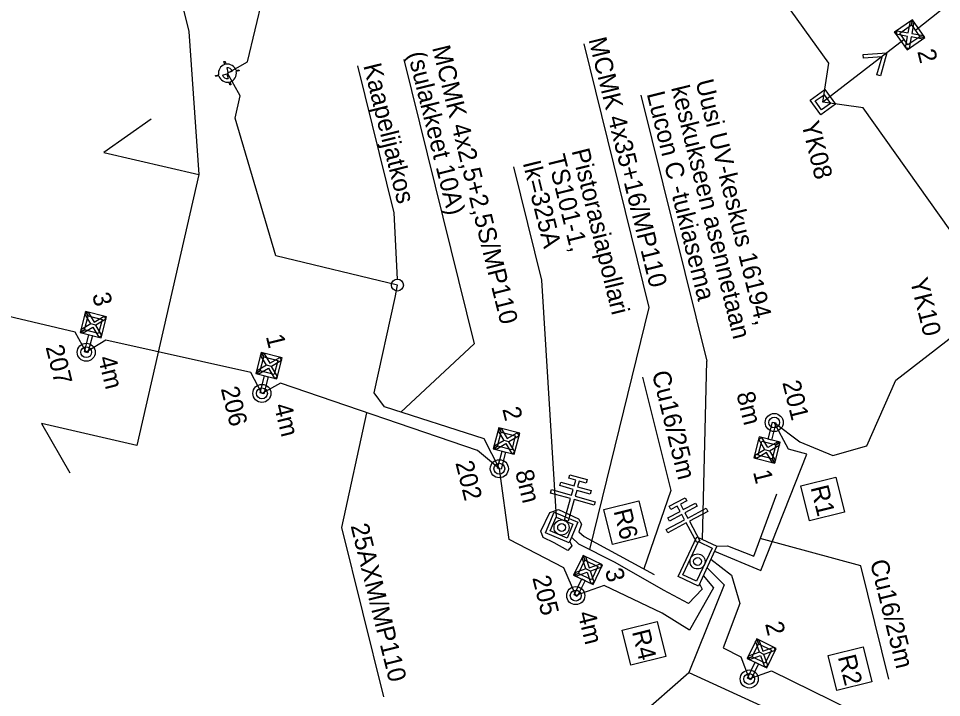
# Model space of a CAD drawing. Extents: x 25495970 to 25498664, y 6668915 to 6672197.
# Drawn here: x 25496041.8 to 25496118.5, y 6671912.1 to 6671968.6 of the extents above; entities that cross this region are included whole.
import ezdxf

# ---------------------------------------------------------------- set-up
doc = ezdxf.new("R2010")
doc.units = 0
for name, color, linetype in [('Arkki', 7, 'Continuous'), ('KAAPELI', 7, 'Continuous'), ('MAADOITUSJOHDIN', 7, 'Continuous'), ('MUU_SUUNNITELMAVIIVA', 7, 'Continuous'), ('MUU_UV-SUUNNITELMASYMBOLI', 7, 'Continuous'), ('POIKKILEIKKAUS', 7, 'Continuous'), ('PYLVAS', 7, 'Continuous'), ('RIPUSTUSVAIJERI', 7, 'Continuous'), ('TEKSTI_SUUNNITELMA-ALUE', 7, 'Continuous'), ('VALAISIN', 7, 'Continuous')]:
    doc.layers.add(name, color=color, linetype=linetype)

msp = doc.modelspace()

# ---------------------------------------------------------------- linework, layer by layer
at = {"layer": 'Arkki'}
for p, q in [((25496126.028, 6671975.315), (25496116.305, 6671967.591)), ((25496115.361, 6671966.842), (25496108.607, 6671961.617))]:
    msp.add_line(p, q, dxfattribs=at)
at = {"layer": 'KAAPELI'}
for p, q in [((25496111.973, 6671965.58), (25496113.937, 6671965.711)), ((25496111.993, 6671965.28), (25496111.973, 6671965.58)), ((25496113.53, 6671965.383), (25496111.993, 6671965.28)), ((25496113.101, 6671963.904), (25496113.53, 6671965.383)), ((25496113.937, 6671965.711), (25496113.389, 6671963.82)), ((25496113.389, 6671963.82), (25496113.101, 6671963.904)), ((25496087.497, 6671930.367), (25496087.578, 6671930.656)), ((25496087.578, 6671930.656), (25496089.022, 6671930.253)), ((25496086.74, 6671929.748), (25496086.821, 6671930.037)), ((25496086.821, 6671930.037), (25496087.94, 6671929.725)), ((25496088.075, 6671930.206), (25496087.497, 6671930.367)), ((25496087.94, 6671929.725), (25496088.075, 6671930.206)), ((25496088.364, 6671930.126), (25496088.229, 6671929.644)), ((25496088.942, 6671929.964), (25496088.364, 6671930.126)), ((25496089.022, 6671930.253), (25496088.942, 6671929.964)), ((25496085.983, 6671929.129), (25496086.064, 6671929.418)), ((25496087.645, 6671928.665), (25496085.983, 6671929.129)), ((25496086.064, 6671929.418), (25496087.725, 6671928.954)), ((25496087.86, 6671929.436), (25496086.74, 6671929.748)), ((25496087.725, 6671928.954), (25496087.86, 6671929.436)), ((25496088.149, 6671929.355), (25496088.014, 6671928.873)), ((25496089.269, 6671929.042), (25496088.149, 6671929.355)), ((25496088.229, 6671929.644), (25496089.349, 6671929.331)), ((25496089.349, 6671929.331), (25496089.269, 6671929.042)), ((25496087.148, 6671926.883), (25496087.645, 6671928.665)), ((25496087.934, 6671928.584), (25496087.436, 6671926.802)), ((25496089.595, 6671928.121), (25496087.934, 6671928.584)), ((25496088.014, 6671928.873), (25496089.676, 6671928.41)), ((25496089.676, 6671928.41), (25496089.595, 6671928.121)), ((25496095.833, 6671928.031), (25496097.155, 6671928.739)), ((25496097.297, 6671928.475), (25496096.768, 6671928.192)), ((25496097.155, 6671928.739), (25496097.297, 6671928.475)), ((25496095.715, 6671927.06), (25496096.739, 6671927.609)), ((25496095.974, 6671927.767), (25496095.833, 6671928.031)), ((25496096.503, 6671928.05), (25496095.974, 6671927.767)), ((25496096.739, 6671927.609), (25496096.503, 6671928.05)), ((25496096.768, 6671928.192), (25496097.004, 6671927.751)), ((25496097.004, 6671927.751), (25496098.029, 6671928.3)), ((25496098.17, 6671928.035), (25496097.145, 6671927.486)), ((25496097.381, 6671927.046), (25496098.902, 6671927.86)), ((25496099.044, 6671927.596), (25496097.523, 6671926.781)), ((25496098.029, 6671928.3), (25496098.17, 6671928.035)), ((25496098.902, 6671927.86), (25496099.044, 6671927.596)), ((25496087.436, 6671926.802), (25496087.148, 6671926.883)), ((25496095.596, 6671926.09), (25496097.117, 6671926.904)), ((25496095.856, 6671926.796), (25496095.715, 6671927.06)), ((25496096.881, 6671927.345), (25496095.856, 6671926.796)), ((25496097.117, 6671926.904), (25496096.881, 6671927.345)), ((25496097.145, 6671927.486), (25496097.381, 6671927.046)), ((25496095.738, 6671925.825), (25496095.596, 6671926.09)), ((25496097.259, 6671926.64), (25496095.738, 6671925.825)), ((25496098.132, 6671925.009), (25496097.259, 6671926.64)), ((25496097.523, 6671926.781), (25496098.397, 6671925.15)), ((25496098.397, 6671925.15), (25496098.132, 6671925.009))]:
    msp.add_line(p, q, dxfattribs=at)
for points in [[(25496109.687, 6671930.44), (25496110.408, 6671927.528), (25496107.496, 6671926.807), (25496106.775, 6671929.719)], [(25496093.319, 6671928.491), (25496094.04, 6671925.579), (25496091.128, 6671924.858), (25496090.407, 6671927.77)], [(25496094.843, 6671918.452), (25496095.564, 6671915.54), (25496092.652, 6671914.819), (25496091.931, 6671917.731)], [(25496111.959, 6671916.356), (25496112.68, 6671913.444), (25496109.768, 6671912.723), (25496109.047, 6671915.635)]]:
    msp.add_lwpolyline(points, close=True, dxfattribs=at)
msp.add_circle((25496073.247, 6671946.423), 0.5, dxfattribs=at)
at = {"layer": 'MAADOITUSJOHDIN'}
msp.add_lwpolyline([(25496052.791, 6671960.203), (25496048.842, 6671957.426), (25496056.758, 6671955.605), (25496051.581, 6671933.089), (25496043.677, 6671934.907), (25496046.031, 6671930.804)], dxfattribs=at)
at = {"layer": 'MUU_SUUNNITELMAVIIVA'}
for points in [[(25496099.803, 6671924.707), (25496100.692, 6671924.752), (25496102.869, 6671923.885), (25496104.782, 6671929.066)], [(25496087.565, 6671925.165), (25496087.749, 6671924.755), (25496087.426, 6671924.344), (25496086.29, 6671924.985), (25496085.376, 6671925.432), (25496085.177, 6671925.969), (25496085.923, 6671927.521), (25496086.635, 6671927.762), (25496088.305, 6671926.999), (25496088.539, 6671926.554), (25496088.34, 6671925.914), (25496088.772, 6671925.511), (25496094.597, 6671922.356)]]:
    msp.add_lwpolyline(points, dxfattribs=at)
at = {"layer": 'MUU_UV-SUUNNITELMASYMBOLI'}
for p, q in [((25496058.834, 6671964.993), (25496058.931, 6671965.017)), ((25496058.894, 6671964.749), (25496058.834, 6671964.993)), ((25496058.931, 6671965.017), (25496058.991, 6671964.773)), ((25496059.064, 6671964.481), (25496059.159, 6671964.095)), ((25496058.14, 6671963.843), (25496058.384, 6671963.903)), ((25496058.164, 6671963.746), (25496058.14, 6671963.843)), ((25496058.408, 6671963.806), (25496058.164, 6671963.746)), ((25496058.701, 6671963.879), (25496059.086, 6671963.974)), ((25496059.086, 6671963.974), (25496059.182, 6671963.588)), ((25496059.159, 6671964.095), (25496059.545, 6671964.191)), ((25496059.837, 6671964.263), (25496060.081, 6671964.323)), ((25496060.105, 6671964.226), (25496059.861, 6671964.166)), ((25496060.081, 6671964.323), (25496060.105, 6671964.226)), ((25496059.314, 6671963.052), (25496059.254, 6671963.296)), ((25496059.412, 6671963.076), (25496059.314, 6671963.052)), ((25496059.351, 6671963.32), (25496059.412, 6671963.076)), ((25496107.561, 6671961.79), (25496108.78, 6671962.664)), ((25496107.979, 6671961.721), (25496108.711, 6671962.245)), ((25496108.711, 6671962.245), (25496109.235, 6671961.514)), ((25496108.78, 6671962.664), (25496109.654, 6671961.445)), ((25496108.435, 6671960.571), (25496107.561, 6671961.79)), ((25496108.504, 6671960.989), (25496107.979, 6671961.721)), ((25496109.654, 6671961.445), (25496108.435, 6671960.571)), ((25496109.235, 6671961.514), (25496108.504, 6671960.989))]:
    msp.add_line(p, q, dxfattribs=at)
for centre, radius in [((25496047.385, 6671940.837), 0.75), ((25496047.385, 6671940.837), 0.45), ((25496061.99, 6671937.417), 0.75), ((25496061.99, 6671937.417), 0.45), ((25496104.571, 6671934.994), 0.75), ((25496104.571, 6671934.994), 0.45), ((25496081.722, 6671931.153), 0.75), ((25496081.722, 6671931.153), 0.45), ((25496088.068, 6671920.601), 0.75), ((25496088.068, 6671920.601), 0.45), ((25496102.491, 6671913.672), 0.75), ((25496102.491, 6671913.672), 0.45)]:
    msp.add_circle(centre, radius, dxfattribs=at)
for radius, start, end in [(0.75, 107.73039, 190.08529), (0.75, 17.73039, 100.08529), (0.45, 20.28721, 97.52847), (0.75, 197.73039, 280.08529), (0.45, 200.28721, 277.52847), (0.75, 287.73039, 10.08529)]:
    msp.add_arc((25496059.123, 6671964.035), radius, start, end, dxfattribs=at)
at = {"layer": 'POIKKILEIKKAUS'}
for points in [[(25496108.607, 6671961.617), (25496109.094, 6671964.864), (25496096.238, 6671982.788), (25496093.931, 6671983.119)], [(25496059.126, 6671964.023), (25496060.785, 6671964.965), (25496063.341, 6671975.653), (25496062.121, 6671977.327)], [(25496073.247, 6671946.423), (25496063.144, 6671948.837), (25496059.775, 6671960.3), (25496060.178, 6671962.146), (25496059.126, 6671964.023)], [(25496119.571, 6671944.326), (25496120.278, 6671946.343), (25496120.251, 6671949.179), (25496119.193, 6671950.978), (25496111.965, 6671961.157), (25496108.607, 6671961.617)], [(25496081.722, 6671931.153), (25496080.469, 6671933.646), (25496072.181, 6671936.305), (25496071.321, 6671937.47), (25496073.057, 6671945.397), (25496073.247, 6671946.423)], [(25496047.385, 6671940.837), (25496046.471, 6671942.492), (25496034.372, 6671945.35), (25496032.78, 6671944.257)], [(25496104.571, 6671934.994), (25496106.693, 6671933.379), (25496109.453, 6671932.246), (25496112.257, 6671933.062), (25496114.687, 6671938.523), (25496119.438, 6671942.201), (25496119.571, 6671944.326)], [(25496061.99, 6671937.417), (25496061.055, 6671939.15), (25496049.014, 6671941.827), (25496047.385, 6671940.837)], [(25496081.722, 6671931.153), (25496079.903, 6671932.653), (25496063.537, 6671938.256), (25496061.99, 6671937.417)], [(25496099.607, 6671924.302), (25496103.45, 6671922.69), (25496107.283, 6671932.362), (25496105.752, 6671932.767), (25496105.752, 6671932.767), (25496104.571, 6671934.994)], [(25496088.068, 6671920.601), (25496087.093, 6671922.907), (25496082.539, 6671925.27), (25496082.539, 6671925.27), (25496081.722, 6671931.153)], [(25496098.347, 6671921.579), (25496098.567, 6671921.139), (25496097.441, 6671919.952), (25496095.37, 6671921.053), (25496091.347, 6671923.345), (25496088.337, 6671924.891), (25496087.714, 6671925.472)], [(25496099.291, 6671923.622), (25496101.008, 6671922.291), (25496101.714, 6671919.958), (25496100.331, 6671916.256), (25496101.806, 6671915.517), (25496102.491, 6671913.672)], [(25496098.657, 6671922.262), (25496099.521, 6671921.264), (25496097.517, 6671917.721), (25496095.269, 6671919.137), (25496090.432, 6671921.455), (25496088.068, 6671920.601)], [(25496098.974, 6671922.942), (25496100.422, 6671921.512), (25496097.47, 6671914.218), (25496117.409, 6671905.073), (25496131.637, 6671897.605)], [(25496102.491, 6671913.672), (25496104.337, 6671914.357), (25496115.94, 6671908.653), (25496117.301, 6671906.501)]]:
    msp.add_lwpolyline(points, dxfattribs=at)
at = {"layer": 'PYLVAS'}
for p, q in [((25496085.557, 6671925.828), (25496086.279, 6671927.531)), ((25496085.95, 6671925.987), (25496086.438, 6671927.138)), ((25496086.279, 6671927.531), (25496088.235, 6671926.701)), ((25496086.438, 6671927.138), (25496087.842, 6671926.542)), ((25496087.842, 6671926.542), (25496087.354, 6671925.391)), ((25496088.235, 6671926.701), (25496087.513, 6671924.998)), ((25496087.513, 6671924.998), (25496085.557, 6671925.828)), ((25496087.354, 6671925.391), (25496085.95, 6671925.987)), ((25496096.585, 6671922.179), (25496098.126, 6671925.488)), ((25496098.126, 6671925.488), (25496099.803, 6671924.707)), ((25496096.984, 6671922.324), (25496098.271, 6671925.089)), ((25496099.405, 6671924.561), (25496098.117, 6671921.796)), ((25496099.803, 6671924.707), (25496098.262, 6671921.398)), ((25496098.271, 6671925.089), (25496099.405, 6671924.561)), ((25496098.117, 6671921.796), (25496096.984, 6671922.324)), ((25496098.262, 6671921.398), (25496096.585, 6671922.179))]:
    msp.add_line(p, q, dxfattribs=at)
for centre, radius in [((25496086.896, 6671926.265), 0.625), ((25496086.896, 6671926.265), 0.325), ((25496098.194, 6671923.443), 0.625), ((25496098.194, 6671923.443), 0.325)]:
    msp.add_circle(centre, radius, dxfattribs=at)
at = {"layer": 'TEKSTI_SUUNNITELMA-ALUE'}
for p, q in [((25496115.711, 6671967.391), (25496115.883, 6671968.35)), ((25496115.883, 6671968.35), (25496116.178, 6671968.298)), ((25496116.178, 6671968.298), (25496116.007, 6671967.338)), ((25496114.699, 6671967.267), (25496114.752, 6671967.562)), ((25496114.752, 6671967.562), (25496115.711, 6671967.391)), ((25496115.659, 6671967.095), (25496114.699, 6671967.267)), ((25496115.487, 6671966.135), (25496115.659, 6671967.095)), ((25496115.954, 6671967.042), (25496115.782, 6671966.083)), ((25496116.914, 6671966.871), (25496115.954, 6671967.042)), ((25496116.007, 6671967.338), (25496116.966, 6671967.166)), ((25496116.966, 6671967.166), (25496116.914, 6671966.871)), ((25496115.782, 6671966.083), (25496115.487, 6671966.135))]:
    msp.add_line(p, q, dxfattribs=at)
for points in [[(25496116.057, 6671968.472), (25496114.578, 6671967.441), (25496115.608, 6671965.961), (25496117.088, 6671966.992), (25496116.67, 6671967.067), (25496115.683, 6671966.379), (25496114.995, 6671967.366), (25496115.982, 6671968.054)], [(25496116.057, 6671968.472), (25496115.982, 6671968.054), (25496116.67, 6671967.067), (25496117.088, 6671966.992)], [(25496114.699, 6671967.267), (25496114.578, 6671967.441), (25496114.752, 6671967.562)], [(25496046.88, 6671942.485), (25496048.626, 6671942.032), (25496049.078, 6671943.778), (25496047.333, 6671944.23), (25496047.548, 6671943.864), (25496048.713, 6671943.563), (25496048.411, 6671942.398), (25496047.246, 6671942.7)], [(25496047.246, 6671942.7), (25496047.548, 6671943.864), (25496047.333, 6671944.23), (25496046.88, 6671942.485)], [(25496047.28, 6671944.025), (25496047.538, 6671944.177), (25496048.033, 6671943.336), (25496048.873, 6671943.831), (25496049.025, 6671943.572), (25496048.185, 6671943.078), (25496047.774, 6671943.184)], [(25496046.934, 6671942.69), (25496047.086, 6671942.431), (25496047.926, 6671942.926), (25496048.421, 6671942.085), (25496048.679, 6671942.238), (25496048.185, 6671943.078), (25496047.774, 6671943.184)], [(25496047.24, 6671940.875), (25496047.608, 6671942.296), (25496047.898, 6671942.221), (25496047.53, 6671940.799)], [(25496061.485, 6671939.065), (25496063.231, 6671938.612), (25496063.683, 6671940.358), (25496061.938, 6671940.81), (25496062.153, 6671940.445), (25496063.318, 6671940.143), (25496063.016, 6671938.978), (25496061.851, 6671939.28)], [(25496061.851, 6671939.28), (25496062.153, 6671940.445), (25496061.938, 6671940.81), (25496061.485, 6671939.065)], [(25496061.884, 6671940.605), (25496062.143, 6671940.757), (25496062.637, 6671939.917), (25496063.478, 6671940.411), (25496063.63, 6671940.153), (25496062.79, 6671939.658), (25496062.379, 6671939.765)], [(25496061.539, 6671939.27), (25496061.691, 6671939.012), (25496062.531, 6671939.506), (25496063.025, 6671938.666), (25496063.284, 6671938.818), (25496062.79, 6671939.658), (25496062.379, 6671939.765)], [(25496061.845, 6671937.455), (25496062.213, 6671938.876), (25496062.503, 6671938.801), (25496062.135, 6671937.379)], [(25496081.218, 6671932.801), (25496082.963, 6671932.349), (25496083.416, 6671934.094), (25496081.67, 6671934.546), (25496081.885, 6671934.181), (25496083.05, 6671933.879), (25496082.748, 6671932.714), (25496081.583, 6671933.016)], [(25496081.583, 6671933.016), (25496081.885, 6671934.181), (25496081.67, 6671934.546), (25496081.218, 6671932.801)], [(25496081.617, 6671934.341), (25496081.876, 6671934.493), (25496082.37, 6671933.653), (25496083.21, 6671934.147), (25496083.362, 6671933.889), (25496082.522, 6671933.394), (25496082.111, 6671933.501)], [(25496104.716, 6671934.957), (25496104.348, 6671933.535), (25496104.057, 6671933.61), (25496104.426, 6671935.032)], [(25496105.075, 6671933.347), (25496103.33, 6671933.799), (25496102.877, 6671932.053), (25496104.623, 6671931.601), (25496104.408, 6671931.967), (25496103.243, 6671932.269), (25496103.545, 6671933.433), (25496104.709, 6671933.131)], [(25496105.022, 6671933.141), (25496104.87, 6671933.4), (25496104.029, 6671932.905), (25496103.535, 6671933.746), (25496103.276, 6671933.594), (25496103.771, 6671932.753), (25496104.182, 6671932.647)], [(25496081.271, 6671933.006), (25496081.423, 6671932.748), (25496082.264, 6671933.242), (25496082.758, 6671932.402), (25496083.017, 6671932.554), (25496082.522, 6671933.394), (25496082.111, 6671933.501)], [(25496104.709, 6671933.131), (25496104.408, 6671931.967), (25496104.623, 6671931.601), (25496105.075, 6671933.347)], [(25496081.577, 6671931.191), (25496081.945, 6671932.612), (25496082.236, 6671932.537), (25496081.867, 6671931.116)], [(25496104.676, 6671931.806), (25496104.417, 6671931.654), (25496103.923, 6671932.495), (25496103.083, 6671932), (25496102.931, 6671932.259), (25496103.771, 6671932.753), (25496104.182, 6671932.647)], [(25496087.899, 6671922.316), (25496089.52, 6671921.528), (25496090.308, 6671923.15), (25496088.687, 6671923.938), (25496088.825, 6671923.537), (25496089.907, 6671923.011), (25496089.382, 6671921.929), (25496088.299, 6671922.455)], [(25496088.299, 6671922.455), (25496088.825, 6671923.537), (25496088.687, 6671923.938), (25496087.899, 6671922.316)], [(25496088.594, 6671923.747), (25496088.877, 6671923.845), (25496089.196, 6671922.924), (25496090.118, 6671923.242), (25496090.216, 6671922.959), (25496089.294, 6671922.64), (25496088.913, 6671922.826)], [(25496087.991, 6671922.507), (25496088.089, 6671922.223), (25496089.011, 6671922.542), (25496089.329, 6671921.621), (25496089.613, 6671921.719), (25496089.294, 6671922.64), (25496088.913, 6671922.826)], [(25496087.933, 6671920.667), (25496088.574, 6671921.987), (25496088.844, 6671921.856), (25496088.202, 6671920.536)], [(25496102.322, 6671915.386), (25496103.944, 6671914.598), (25496104.732, 6671916.22), (25496103.11, 6671917.008), (25496103.249, 6671916.607), (25496104.331, 6671916.081), (25496103.805, 6671914.999), (25496102.723, 6671915.525)], [(25496102.723, 6671915.525), (25496103.249, 6671916.607), (25496103.11, 6671917.008), (25496102.322, 6671915.386)], [(25496103.018, 6671916.817), (25496103.301, 6671916.915), (25496103.62, 6671915.994), (25496104.541, 6671916.313), (25496104.639, 6671916.029), (25496103.718, 6671915.71), (25496103.336, 6671915.896)], [(25496102.415, 6671915.577), (25496102.513, 6671915.294), (25496103.434, 6671915.612), (25496103.753, 6671914.691), (25496104.037, 6671914.789), (25496103.718, 6671915.71), (25496103.336, 6671915.896)], [(25496102.356, 6671913.737), (25496102.998, 6671915.058), (25496103.268, 6671914.927), (25496102.626, 6671913.606)]]:
    msp.add_lwpolyline(points, close=True, dxfattribs=at)
at = {"layer": 'VALAISIN'}
for p, q in [((25496073.78, 6671965.181), (25496079.635, 6671941.536)), ((25496093.476, 6671962.196), (25496098.954, 6671940.099)), ((25496079.635, 6671941.536), (25496073.546, 6671935.867)), ((25496098.616, 6671925.26), (25496098.954, 6671940.099)), ((25496070.689, 6671935.808), (25496068.602, 6671926.271)), ((25496068.602, 6671926.271), (25496072.087, 6671912.194))]:
    msp.add_line(p, q, dxfattribs=at)
for points in [[(25496047.623, 6672001.011), (25496055.924, 6671967.487), (25496056.758, 6671955.605)], [(25496088.732, 6671966.476), (25496094.159, 6671944.563), (25496089.204, 6671924.446)], [(25496069.934, 6671964.656), (25496072.966, 6671952.414), (25496073.217, 6671946.922)], [(25496082.895, 6671956.243), (25496085.23, 6671946.814), (25496086.438, 6671927.138)], [(25496093.628, 6671938.773), (25496095.962, 6671929.344), (25496093.739, 6671922.821)], [(25496114.091, 6671913.646), (25496111.756, 6671923.075), (25496103.413, 6671925.365)], [(25496099.191, 6671886.159), (25496093.178, 6671910.443), (25496097.47, 6671914.218)]]:
    msp.add_lwpolyline(points, dxfattribs=at)

# ---------------------------------------------------------------- texts
at = {"layer": 'RIPUSTUSVAIJERI'}
for s, rotation, p in [('MCMK 4x35+16/MP110', 283.90791, (25496089.12, 6671966.833)), ('MCMK 4x2,5+2,5S/MP110', 283.90791, (25496076.126, 6671966.156)), ('2', 283.90791, (25496116.451, 6671965.848)), ('(sulakkeet 10A)', 283.90791, (25496074.098, 6671965.653)), ('Kaapelijatkos', 283.90791, (25496070.408, 6671964.665)), ('keskukseen asennetaan ', 283.90791, (25496095.989, 6671962.828)), ('Uusi UV-keskus 16194,', 283.90791, (25496098.018, 6671963.33)), ('Lucon C -tukiasema', 283.90791, (25496093.96, 6671962.325)), ('YK08', 283.90791, (25496106.815, 6671959.858)), ('Pistorasiapollari', 283.87184, (25496087.714, 6671957.586)), ('Ik=325A', 283.87184, (25496083.656, 6671956.583)), ('TS101-1,', 283.87184, (25496085.685, 6671957.085)), ('YK10', 283.90791, (25496115.842, 6671946.821)), ('3', 283.90791, (25496047.869, 6671945.62)), ('1', 283.90791, (25496062.306, 6671942.153)), ('207', 283.90791, (25496044.003, 6671941.27)), ('4m', 283.90791, (25496048.361, 6671940.356)), ('Cu16/25m', 283.87184, (25496094.388, 6671939.114)), ('201', 283.90791, (25496105.234, 6671938.316)), ('206', 283.90791, (25496058.564, 6671937.809)), ('8m', 283.90791, (25496101.417, 6671937.371)), ('4m', 283.90791, (25496062.975, 6671936.403)), ('2', 283.90791, (25496081.956, 6671936.116)), ('202', 283.90791, (25496078.062, 6671931.638)), ('8m', 283.90791, (25496083.026, 6671930.884)), ('1', 283.90791, (25496102.801, 6671930.882)), ('R1', 283.90785, (25496107.579, 6671929.589)), ('R6', 283.90785, (25496091.21, 6671927.64)), ('25AXM/MP110', 283.87184, (25496069.35, 6671926.415)), ('Cu16/25m', 283.87184, (25496112.517, 6671923.416)), ('205', 283.90791, (25496084.455, 6671922.087)), ('3', 283.90791, (25496090.49, 6671922.697)), ('4m', 283.90791, (25496088.221, 6671919.133)), ('2', 283.90791, (25496103.796, 6671918.258)), ('R4', 283.90785, (25496092.734, 6671917.601)), ('R2', 283.90785, (25496109.851, 6671915.505))]:
    msp.add_text(s, height=1.5, rotation=rotation, dxfattribs=at).set_placement(p)

doc.saveas('drawing.dxf')
